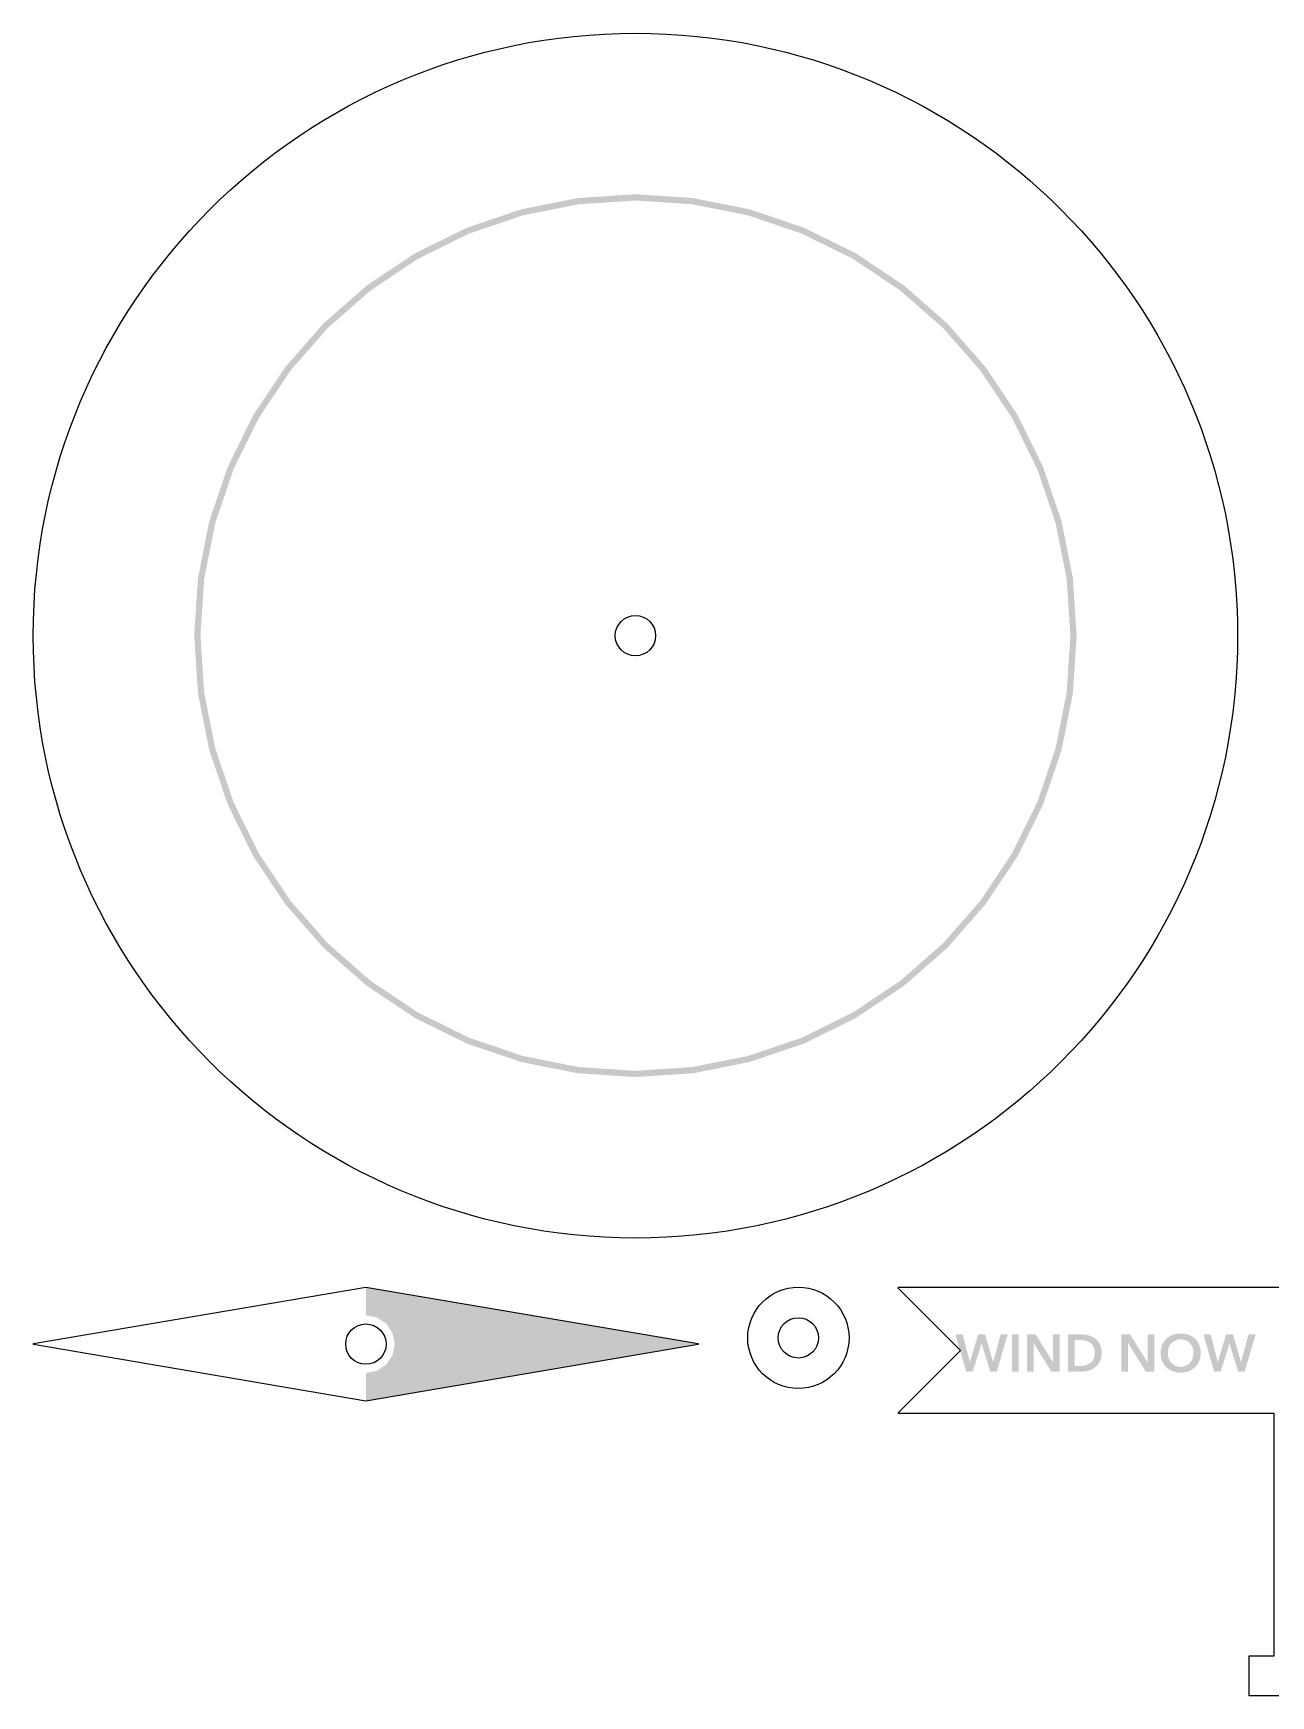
# Model space of a CAD drawing. Header units: millimetres. Extents: x 4 to 278, y 4 to 137.
# Drawn here: x 4 to 102.7, y 4 to 136.5 of the extents above; entities that cross this region are included whole.
import ezdxf

# ---------------------------------------------------------------- set-up
doc = ezdxf.new("R2010")
doc.units = ezdxf.units.MM
doc.layers.add('CUT', color=1, linetype='Continuous')
doc.layers.add('RASTER', color=7, linetype='Continuous')

msp = doc.modelspace()

# ---------------------------------------------------------------- hatches: boundary and pattern name
at = {"layer": 'RASTER'}
h = msp.add_hatch(color=7, dxfattribs=at)
h.paths.add_polyline_path([(87.2, 88.5), (86.899, 83.905), (86.001, 79.39), (84.521, 75.03), (82.484, 70.9), (79.926, 67.072), (76.89, 63.61), (73.428, 60.574), (69.6, 58.016), (65.47, 55.979), (61.11, 54.499), (56.595, 53.601), (52, 53.3), (47.405, 53.601), (42.89, 54.499), (38.53, 55.979), (34.4, 58.016), (30.572, 60.574), (27.11, 63.61), (24.074, 67.072), (21.516, 70.9), (19.479, 75.03), (17.999, 79.39), (17.101, 83.905), (16.8, 88.5), (17.101, 93.095), (17.999, 97.61), (19.479, 101.97), (21.516, 106.1), (24.074, 109.928), (27.11, 113.39), (30.572, 116.426), (34.4, 118.984), (38.53, 121.021), (42.89, 122.501), (47.405, 123.399), (52, 123.7), (56.595, 123.399), (61.11, 122.501), (65.47, 121.021), (69.6, 118.984), (73.428, 116.426), (76.89, 113.39), (79.926, 109.928), (82.484, 106.1), (84.521, 101.97), (86.001, 97.61), (86.899, 93.095)])
h.paths.add_polyline_path([(86.7, 88.5), (86.403, 83.971), (85.518, 79.519), (84.059, 75.221), (82.051, 71.15), (79.529, 67.376), (76.537, 63.963), (73.124, 60.971), (69.35, 58.449), (65.279, 56.441), (60.981, 54.982), (56.529, 54.097), (52, 53.8), (47.471, 54.097), (43.019, 54.982), (38.721, 56.441), (34.65, 58.449), (30.876, 60.971), (27.463, 63.963), (24.471, 67.376), (21.949, 71.15), (19.941, 75.221), (18.482, 79.519), (17.597, 83.971), (17.3, 88.5), (17.597, 93.029), (18.482, 97.481), (19.941, 101.779), (21.949, 105.85), (24.471, 109.624), (27.463, 113.037), (30.876, 116.029), (34.65, 118.551), (38.721, 120.559), (43.019, 122.018), (47.471, 122.903), (52, 123.2), (56.529, 122.903), (60.981, 122.018), (65.279, 120.559), (69.35, 118.551), (73.124, 116.029), (76.537, 113.037), (79.529, 109.624), (82.051, 105.85), (84.059, 101.779), (85.518, 97.481), (86.403, 93.029)])
for points in [[(57, 32), (30.5, 27.5), (30.5, 29.7), (30.5, 29.7), (31.38, 29.875), (32.126, 30.374), (32.625, 31.12), (32.8, 32), (32.625, 32.88), (32.126, 33.626), (31.38, 34.125), (30.5, 34.3), (30.5, 34.3), (30.5, 36.5)], [(77.528, 32.774), (78.108, 32.774), (78.683, 30.59), (78.691, 30.59), (79.346, 32.774), (79.893, 32.774), (80.535, 30.59), (80.544, 30.59), (81.132, 32.774), (81.694, 32.774), (80.825, 29.8), (80.313, 29.8), (79.615, 32.03), (79.607, 32.03), (78.91, 29.8), (78.397, 29.8)], [(82.047, 32.774), (82.576, 32.774), (82.576, 29.8), (82.047, 29.8)], [(83.232, 32.774), (83.933, 32.774), (85.315, 30.548), (85.323, 30.548), (85.323, 32.774), (85.852, 32.774), (85.852, 29.8), (85.18, 29.8), (83.769, 32.097), (83.761, 32.097), (83.761, 29.8), (83.232, 29.8)], [(90.766, 32.774), (91.468, 32.774), (92.85, 30.548), (92.858, 30.548), (92.858, 32.774), (93.387, 32.774), (93.387, 29.8), (92.715, 29.8), (91.304, 32.097), (91.296, 32.097), (91.296, 29.8), (90.766, 29.8)], [(97.306, 32.774), (97.885, 32.774), (98.461, 30.59), (98.469, 30.59), (99.124, 32.774), (99.67, 32.774), (100.313, 30.59), (100.321, 30.59), (100.909, 32.774), (101.472, 32.774), (100.603, 29.8), (100.09, 29.8), (99.393, 32.03), (99.385, 32.03), (98.688, 29.8), (98.175, 29.8)]]:
    msp.add_hatch(color=7, dxfattribs=at).paths.add_polyline_path(points)
h = msp.add_hatch(color=7, dxfattribs=at)
h.paths.add_polyline_path([(86.508, 32.774), (87.562, 32.774), (87.634, 32.772), (87.707, 32.769), (87.78, 32.763), (87.853, 32.755), (87.926, 32.744), (87.999, 32.731), (88.072, 32.716), (88.146, 32.698), (88.218, 32.678), (88.289, 32.654), (88.358, 32.627), (88.425, 32.598), (88.49, 32.565), (88.553, 32.529), (88.615, 32.49), (88.675, 32.448), (88.732, 32.403), (88.787, 32.354), (88.839, 32.302), (88.888, 32.246), (88.934, 32.188), (88.978, 32.125), (89.019, 32.059), (89.057, 31.99), (89.091, 31.917), (89.121, 31.84), (89.146, 31.758), (89.167, 31.673), (89.183, 31.583), (89.195, 31.488), (89.202, 31.39), (89.204, 31.287), (89.202, 31.191), (89.195, 31.098), (89.183, 31.009), (89.167, 30.923), (89.146, 30.841), (89.121, 30.762), (89.091, 30.687), (89.057, 30.615), (89.019, 30.546), (88.978, 30.48), (88.934, 30.418), (88.888, 30.359), (88.839, 30.302), (88.787, 30.249), (88.732, 30.2), (88.675, 30.153), (88.615, 30.109), (88.553, 30.068), (88.49, 30.031), (88.425, 29.996), (88.358, 29.964), (88.289, 29.935), (88.218, 29.909), (88.146, 29.886), (88.072, 29.866), (87.999, 29.848), (87.926, 29.834), (87.853, 29.822), (87.78, 29.812), (87.707, 29.805), (87.634, 29.801), (87.562, 29.8), (86.508, 29.8)])
h.paths.add_polyline_path([(87.478, 30.262), (87.529, 30.263), (87.581, 30.265), (87.632, 30.269), (87.684, 30.274), (87.735, 30.281), (87.786, 30.289), (87.838, 30.299), (87.889, 30.31), (87.94, 30.323), (87.99, 30.339), (88.038, 30.356), (88.085, 30.375), (88.131, 30.397), (88.176, 30.421), (88.219, 30.446), (88.261, 30.474), (88.302, 30.504), (88.34, 30.537), (88.377, 30.572), (88.412, 30.61), (88.445, 30.65), (88.476, 30.693), (88.505, 30.739), (88.532, 30.787), (88.557, 30.838), (88.578, 30.892), (88.596, 30.95), (88.611, 31.011), (88.622, 31.075), (88.63, 31.142), (88.635, 31.213), (88.637, 31.287), (88.635, 31.365), (88.63, 31.439), (88.622, 31.51), (88.611, 31.577), (88.596, 31.64), (88.578, 31.699), (88.557, 31.755), (88.532, 31.808), (88.505, 31.857), (88.476, 31.903), (88.445, 31.946), (88.412, 31.987), (88.377, 32.025), (88.34, 32.06), (88.302, 32.093), (88.261, 32.123), (88.219, 32.15), (88.176, 32.175), (88.131, 32.198), (88.085, 32.218), (88.038, 32.236), (87.99, 32.253), (87.94, 32.266), (87.889, 32.278), (87.838, 32.288), (87.786, 32.296), (87.735, 32.304), (87.684, 32.309), (87.632, 32.314), (87.581, 32.317), (87.529, 32.319), (87.478, 32.32), (87.037, 32.32), (87.037, 30.262)])
h = msp.add_hatch(color=7, dxfattribs=at)
h.paths.add_polyline_path([(93.9, 31.295), (93.901, 31.383), (93.907, 31.469), (93.916, 31.553), (93.929, 31.635), (93.946, 31.714), (93.967, 31.792), (93.991, 31.867), (94.019, 31.94), (94.051, 32.01), (94.085, 32.078), (94.122, 32.144), (94.162, 32.206), (94.205, 32.266), (94.251, 32.323), (94.299, 32.377), (94.351, 32.429), (94.405, 32.478), (94.462, 32.524), (94.521, 32.567), (94.583, 32.608), (94.647, 32.645), (94.714, 32.68), (94.783, 32.711), (94.855, 32.74), (94.929, 32.766), (95.004, 32.788), (95.081, 32.807), (95.16, 32.822), (95.24, 32.834), (95.322, 32.842), (95.406, 32.847), (95.491, 32.849), (95.578, 32.847), (95.662, 32.842), (95.745, 32.834), (95.826, 32.822), (95.906, 32.807), (95.983, 32.788), (96.06, 32.766), (96.134, 32.74), (96.206, 32.711), (96.276, 32.68), (96.343, 32.645), (96.408, 32.608), (96.47, 32.567), (96.53, 32.524), (96.587, 32.478), (96.642, 32.429), (96.694, 32.377), (96.743, 32.323), (96.789, 32.266), (96.833, 32.206), (96.873, 32.144), (96.91, 32.078), (96.945, 32.01), (96.976, 31.94), (97.004, 31.867), (97.028, 31.792), (97.049, 31.714), (97.066, 31.635), (97.079, 31.553), (97.088, 31.469), (97.094, 31.383), (97.096, 31.295), (97.094, 31.209), (97.088, 31.125), (97.079, 31.042), (97.066, 30.962), (97.049, 30.883), (97.028, 30.807), (97.004, 30.732), (96.976, 30.659), (96.945, 30.588), (96.91, 30.52), (96.873, 30.454), (96.833, 30.391), (96.789, 30.33), (96.743, 30.272), (96.694, 30.217), (96.642, 30.163), (96.587, 30.113), (96.53, 30.065), (96.47, 30.02), (96.408, 29.978), (96.343, 29.94), (96.276, 29.903), (96.206, 29.87), (96.134, 29.84), (96.06, 29.813), (95.983, 29.789), (95.906, 29.77), (95.826, 29.753), (95.745, 29.741), (95.662, 29.732), (95.578, 29.726), (95.491, 29.724), (95.406, 29.726), (95.322, 29.732), (95.24, 29.741), (95.16, 29.753), (95.081, 29.77), (95.004, 29.789), (94.929, 29.813), (94.855, 29.84), (94.783, 29.87), (94.714, 29.903), (94.647, 29.94), (94.583, 29.978), (94.521, 30.02), (94.462, 30.065), (94.405, 30.113), (94.351, 30.163), (94.299, 30.217), (94.251, 30.272), (94.205, 30.33), (94.162, 30.391), (94.122, 30.454), (94.085, 30.52), (94.051, 30.588), (94.019, 30.659), (93.991, 30.732), (93.967, 30.807), (93.946, 30.883), (93.929, 30.962), (93.916, 31.042), (93.907, 31.125), (93.901, 31.209), (93.9, 31.295)])
h.paths.add_polyline_path([(94.475, 31.295), (94.476, 31.236), (94.479, 31.178), (94.485, 31.121), (94.493, 31.066), (94.504, 31.012), (94.516, 30.959), (94.531, 30.907), (94.548, 30.856), (94.568, 30.807), (94.589, 30.76), (94.612, 30.714), (94.638, 30.67), (94.665, 30.627), (94.694, 30.587), (94.725, 30.547), (94.758, 30.51), (94.793, 30.474), (94.83, 30.44), (94.868, 30.409), (94.908, 30.379), (94.949, 30.351), (94.992, 30.326), (95.036, 30.302), (95.082, 30.281), (95.129, 30.262), (95.178, 30.245), (95.228, 30.231), (95.279, 30.219), (95.331, 30.211), (95.385, 30.204), (95.439, 30.2), (95.496, 30.199), (95.552, 30.2), (95.607, 30.204), (95.66, 30.211), (95.713, 30.219), (95.764, 30.231), (95.814, 30.245), (95.863, 30.262), (95.911, 30.281), (95.958, 30.302), (96.003, 30.326), (96.046, 30.351), (96.087, 30.379), (96.127, 30.409), (96.165, 30.44), (96.202, 30.474), (96.237, 30.51), (96.27, 30.547), (96.301, 30.587), (96.33, 30.627), (96.358, 30.67), (96.383, 30.714), (96.406, 30.76), (96.427, 30.807), (96.447, 30.856), (96.464, 30.907), (96.479, 30.959), (96.492, 31.012), (96.502, 31.066), (96.51, 31.121), (96.516, 31.178), (96.519, 31.236), (96.52, 31.295), (96.519, 31.352), (96.516, 31.409), (96.51, 31.464), (96.502, 31.518), (96.492, 31.571), (96.479, 31.623), (96.464, 31.674), (96.447, 31.724), (96.427, 31.772), (96.406, 31.819), (96.383, 31.865), (96.358, 31.908), (96.331, 31.951), (96.302, 31.991), (96.272, 32.03), (96.239, 32.068), (96.204, 32.104), (96.168, 32.138), (96.13, 32.169), (96.091, 32.199), (96.05, 32.227), (96.007, 32.253), (95.962, 32.277), (95.916, 32.299), (95.868, 32.319), (95.818, 32.336), (95.768, 32.35), (95.716, 32.362), (95.663, 32.371), (95.608, 32.378), (95.553, 32.382), (95.496, 32.383), (95.438, 32.382), (95.383, 32.378), (95.328, 32.371), (95.276, 32.362), (95.224, 32.35), (95.174, 32.336), (95.125, 32.319), (95.078, 32.299), (95.032, 32.277), (94.987, 32.253), (94.945, 32.227), (94.904, 32.199), (94.864, 32.169), (94.827, 32.138), (94.791, 32.104), (94.756, 32.068), (94.724, 32.03), (94.693, 31.991), (94.664, 31.951), (94.637, 31.908), (94.612, 31.865), (94.589, 31.819), (94.568, 31.772), (94.548, 31.724), (94.531, 31.674), (94.516, 31.623), (94.504, 31.571), (94.493, 31.518), (94.485, 31.464), (94.479, 31.409), (94.476, 31.352), (94.475, 31.295)])

# ---------------------------------------------------------------- linework, layer by layer
at = {"layer": 'CUT'}
for points in [[(57.007, 32.039), (57.007, 31.961), (30.5, 27.459), (3.993, 31.961), (3.993, 32.039), (30.5, 36.541)], [(103, 36.54), (105.64, 36.54), (105.64, 7.14), (107.64, 7.14), (107.64, 3.96), (100.96, 3.96), (100.96, 7.14), (102.96, 7.14), (102.96, 26.46), (73, 26.46), (72.972, 26.528), (77.943, 31.5), (72.972, 36.472), (73, 36.54)]]:
    msp.add_lwpolyline(points, close=True, dxfattribs=at)
for centre, radius in [((52, 88.5), 48.04), ((52, 88.5), 1.61), ((65, 32.5), 4.04), ((30.5, 32), 1.61), ((65, 32.5), 1.61)]:
    msp.add_circle(centre, radius, dxfattribs=at)

doc.saveas('drawing.dxf')
